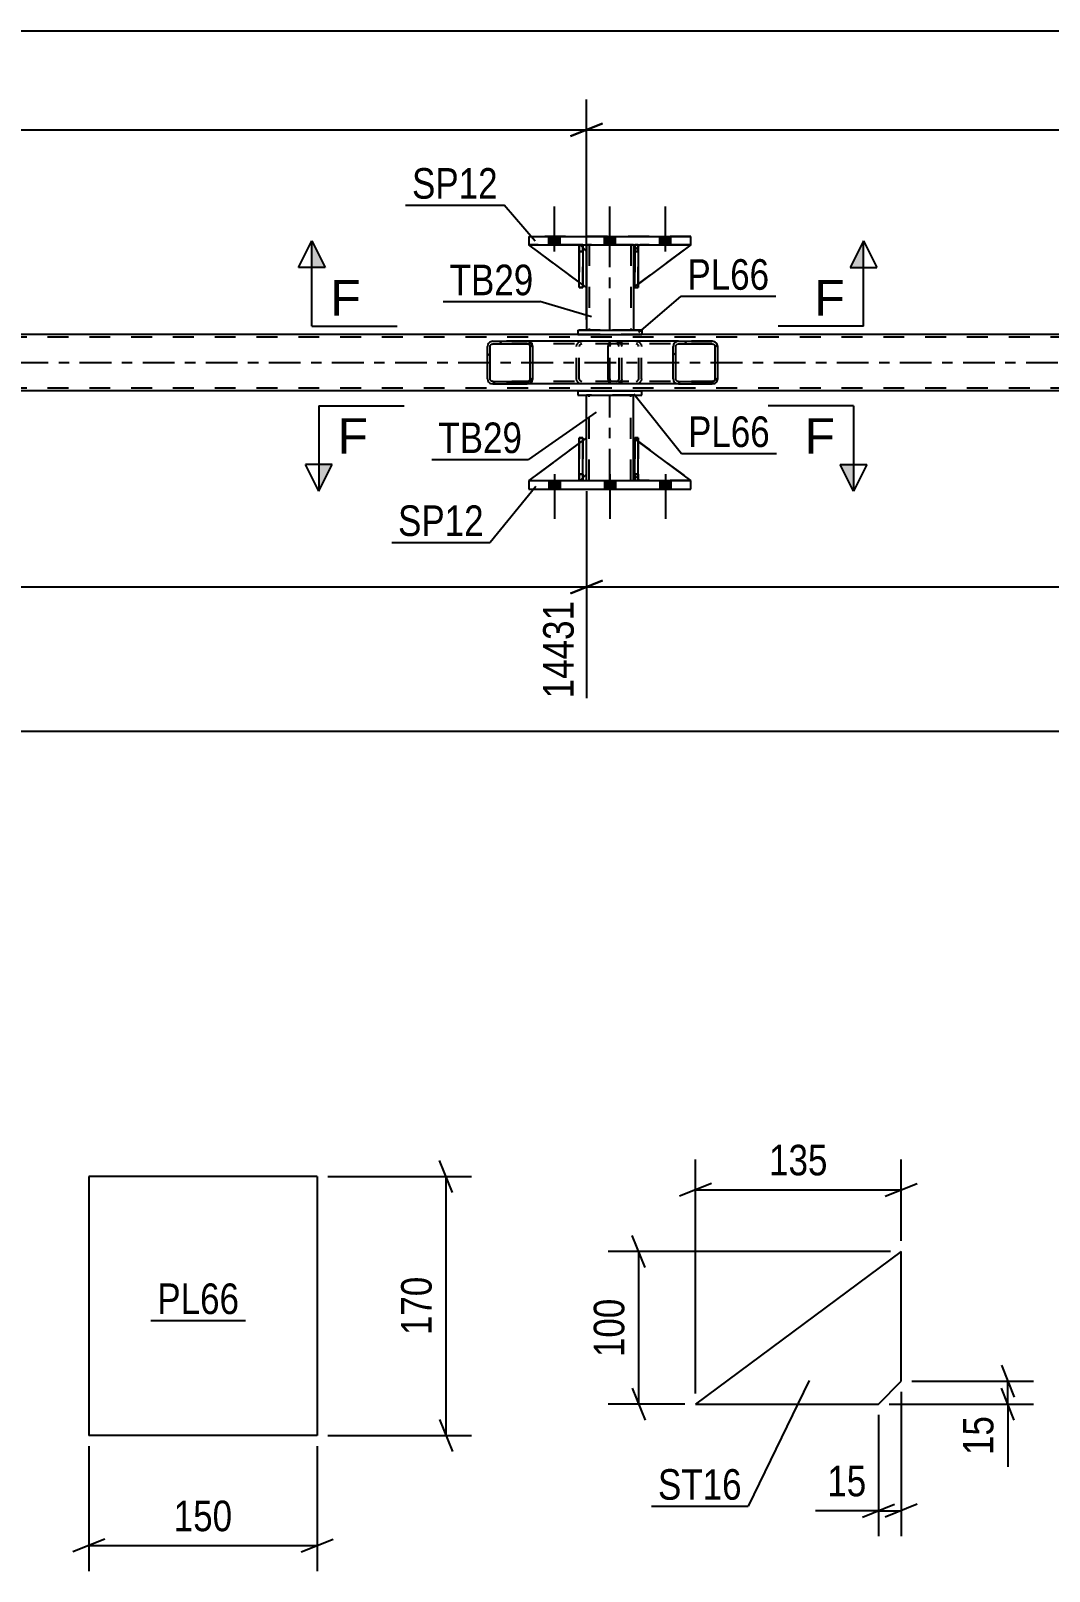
# Model space of a CAD drawing. Header units: millimetres. Extents: x 0 to 841, y 0 to 594.
# Drawn here: x 609.4 to 705, y 127.2 to 271.7 of the extents above; entities that cross this region are included whole.
import ezdxf

# ---------------------------------------------------------------- set-up
doc = ezdxf.new("R2010")
doc.units = ezdxf.units.MM
doc.linetypes.add('DXK_LINE_DOT2', pattern=[3.9198, 1.9599, -1.9599])
doc.linetypes.add('DXK_LINE_DOT3', pattern=[5.9187, 2.979, -0.9799, 0.9799, -0.9799])
doc.styles.add('Arial', font='ARIAL.TTF', dxfattribs={"height": 0.2})
doc.styles.add('Arial Narrow', font='ARIALN.TTF', dxfattribs={"height": 0.2})

# ---------------------------------------------------------------- blocks, each defined once
blk = doc.blocks.new('Bolt-272366259-3304 - 3237')
at = {"linetype": 'Continuous'}
for points in [[(658.03, 251.58), (659.07, 251.58), (659.07, 252.38), (658.03, 252.38)], [(658.03, 251.58), (659.07, 251.58), (659.07, 252.38), (658.03, 252.38)], [(658.03, 251.58), (659.07, 251.58), (659.07, 252.38), (658.03, 252.38)], [(663.23, 251.58), (664.27, 251.58), (664.27, 252.38), (663.23, 252.38)], [(663.23, 251.58), (664.27, 251.58), (664.27, 252.38), (663.23, 252.38)], [(668.43, 251.58), (669.47, 251.58), (669.47, 252.38), (668.43, 252.38)], [(668.43, 251.58), (669.47, 251.58), (669.47, 252.38), (668.43, 252.38)], [(668.43, 251.58), (669.47, 251.58), (669.47, 252.38), (668.43, 252.38)]]:
    blk.add_hatch(color=1, dxfattribs=at).paths.add_polyline_path(points)
at = {"color": 1, "linetype": 'Continuous'}
for p, q in [((658.55, 250.98), (658.55, 255.18)), ((658.55, 250.98), (658.55, 255.18)), ((658.55, 250.98), (658.55, 255.18)), ((663.75, 250.98), (663.75, 255.18)), ((663.75, 250.98), (663.75, 255.18)), ((668.95, 250.98), (668.95, 255.18)), ((668.95, 250.98), (668.95, 255.18)), ((668.95, 250.98), (668.95, 255.18)), ((658.03, 251.58), (658.03, 252.38)), ((658.03, 251.58), (658.03, 252.38)), ((658.03, 251.58), (658.03, 252.38)), ((659.07, 251.58), (659.07, 252.38)), ((659.07, 251.58), (659.07, 252.38)), ((659.07, 251.58), (659.07, 252.38)), ((663.23, 251.58), (663.23, 252.38)), ((663.23, 251.58), (663.23, 252.38)), ((664.27, 251.58), (664.27, 252.38)), ((664.27, 251.58), (664.27, 252.38)), ((668.43, 251.58), (668.43, 252.38)), ((668.43, 251.58), (668.43, 252.38)), ((668.43, 251.58), (668.43, 252.38)), ((669.47, 251.58), (669.47, 252.38)), ((669.47, 251.58), (669.47, 252.38)), ((669.47, 251.58), (669.47, 252.38))]:
    blk.add_line(p, q, dxfattribs=at)
blk = doc.blocks.new('Bolt-272366259-3303 - 3237')
at = {"linetype": 'Continuous'}
for points in [[(659.07, 229.5), (658.03, 229.5), (658.03, 228.7), (659.07, 228.7)], [(659.07, 229.5), (658.03, 229.5), (658.03, 228.7), (659.07, 228.7)], [(659.07, 229.5), (658.03, 229.5), (658.03, 228.7), (659.07, 228.7)], [(664.27, 229.5), (663.23, 229.5), (663.23, 228.7), (664.27, 228.7)], [(664.27, 229.5), (663.23, 229.5), (663.23, 228.7), (664.27, 228.7)], [(669.47, 229.5), (668.43, 229.5), (668.43, 228.7), (669.47, 228.7)], [(669.47, 229.5), (668.43, 229.5), (668.43, 228.7), (669.47, 228.7)], [(669.47, 229.5), (668.43, 229.5), (668.43, 228.7), (669.47, 228.7)]]:
    blk.add_hatch(color=1, dxfattribs=at).paths.add_polyline_path(points)
at = {"color": 1, "linetype": 'Continuous'}
for p, q in [((658.55, 230.1), (658.55, 225.9)), ((658.55, 230.1), (658.55, 225.9)), ((658.55, 230.1), (658.55, 225.9)), ((663.75, 230.1), (663.75, 225.9)), ((663.75, 230.1), (663.75, 225.9)), ((668.95, 230.1), (668.95, 225.9)), ((668.95, 230.1), (668.95, 225.9)), ((668.95, 230.1), (668.95, 225.9)), ((658.03, 229.5), (658.03, 228.7)), ((658.03, 229.5), (658.03, 228.7)), ((658.03, 229.5), (658.03, 228.7)), ((659.07, 229.5), (659.07, 228.7)), ((659.07, 229.5), (659.07, 228.7)), ((659.07, 229.5), (659.07, 228.7)), ((663.23, 229.5), (663.23, 228.7)), ((663.23, 229.5), (663.23, 228.7)), ((664.27, 229.5), (664.27, 228.7)), ((664.27, 229.5), (664.27, 228.7)), ((668.43, 229.5), (668.43, 228.7)), ((668.43, 229.5), (668.43, 228.7)), ((668.43, 229.5), (668.43, 228.7)), ((669.47, 229.5), (669.47, 228.7)), ((669.47, 229.5), (669.47, 228.7)), ((669.47, 229.5), (669.47, 228.7))]:
    blk.add_line(p, q, dxfattribs=at)
blk = doc.blocks.new('Part-272366259-3385 - 3237')
at = {"linetype": 'Continuous'}
h = blk.add_hatch(dxfattribs=at)
h.set_pattern_fill('', scale=0.7, style=0, pattern_type=0)
h.set_pattern_definition([(45, (656.4739, 242.2488), (-1.57154, 1.57154), [])])
h.paths.add_polyline_path([(656.51, 242.07), (656.47, 242.25), (656.36, 242.4), (656.2, 242.51), (656, 242.55), (652.77, 242.55), (652.57, 242.51), (652.41, 242.4), (652.29, 242.25), (652.26, 242.07), (652.26, 239.03), (652.29, 238.84), (652.41, 238.69), (652.57, 238.58), (652.77, 238.55), (656, 238.55), (656.2, 238.58), (656.36, 238.69), (656.47, 238.84), (656.51, 239.03)])
h.paths.add_polyline_path([(656.24, 238.93), (656.18, 238.86), (656.1, 238.8), (656, 238.79), (652.77, 238.79), (652.67, 238.8), (652.59, 238.86), (652.53, 238.93), (652.51, 239.03), (652.51, 242.07), (652.53, 242.16), (652.59, 242.23), (652.67, 242.29), (652.77, 242.31), (656, 242.31), (656.1, 242.29), (656.18, 242.23), (656.24, 242.16), (656.26, 242.07), (656.26, 239.03)])
at = {"color": 2, "linetype": 'Continuous'}
for p, q in [((652.29, 242.25), (652.26, 242.07)), ((652.26, 239.03), (652.26, 242.07)), ((652.51, 242.07), (652.53, 242.16)), ((652.51, 239.03), (652.51, 242.07)), ((652.53, 242.16), (652.59, 242.23)), ((652.77, 242.55), (652.57, 242.51)), ((652.59, 242.23), (652.67, 242.29)), ((652.67, 242.29), (652.77, 242.31)), ((652.77, 242.55), (656, 242.55)), ((652.77, 242.31), (656, 242.31)), ((663.87, 242.55), (656, 242.55)), ((656.2, 242.51), (656, 242.55)), ((656, 242.31), (656.1, 242.29)), ((656.1, 242.29), (656.18, 242.23)), ((656.18, 242.23), (656.24, 242.16)), ((656.24, 242.16), (656.26, 242.07)), ((656.26, 239.03), (656.26, 242.07)), ((656.51, 242.07), (656.47, 242.25)), ((656.51, 239.03), (656.51, 242.07)), ((652.26, 239.03), (652.29, 238.84)), ((652.53, 238.93), (652.51, 239.03)), ((652.59, 238.86), (652.53, 238.93)), ((652.57, 238.58), (652.77, 238.55)), ((652.67, 238.8), (652.59, 238.86)), ((652.77, 238.79), (652.67, 238.8)), ((652.77, 238.79), (656, 238.79)), ((652.77, 238.55), (656, 238.55)), ((656.1, 238.8), (656, 238.79)), ((656, 238.55), (656.2, 238.58)), ((663.87, 238.55), (656, 238.55)), ((656.18, 238.86), (656.1, 238.8)), ((656.24, 238.93), (656.18, 238.86)), ((656.26, 239.03), (656.24, 238.93)), ((656.47, 238.84), (656.51, 239.03))]:
    blk.add_line(p, q, dxfattribs=at)
at = {"color": 7, "linetype": 'DXK_LINE_DOT2'}
for p, q in [((656, 242.55), (652.77, 242.55)), ((664.35, 242.31), (652.77, 242.31)), ((660.61, 242.07), (660.64, 242.25)), ((660.61, 239.03), (660.61, 242.07)), ((660.88, 242.16), (660.86, 242.07)), ((660.86, 239.03), (660.86, 242.07)), ((660.94, 242.23), (660.88, 242.16)), ((660.92, 242.51), (661.12, 242.55)), ((661.02, 242.29), (660.94, 242.23)), ((661.12, 242.31), (661.02, 242.29)), ((664.35, 242.55), (663.87, 242.55)), ((664.35, 242.55), (664.55, 242.51)), ((664.45, 242.29), (664.35, 242.31)), ((664.53, 242.23), (664.45, 242.29)), ((664.59, 242.16), (664.53, 242.23)), ((664.61, 242.07), (664.59, 242.16)), ((664.61, 239.03), (664.61, 242.07)), ((664.82, 242.25), (664.86, 242.07)), ((664.86, 239.03), (664.86, 242.07)), ((664.35, 238.79), (652.77, 238.79)), ((656, 238.55), (652.77, 238.55)), ((660.64, 238.84), (660.61, 239.03)), ((660.86, 239.03), (660.88, 238.93)), ((660.88, 238.93), (660.94, 238.86)), ((661.12, 238.55), (660.92, 238.58)), ((660.94, 238.86), (661.02, 238.8)), ((661.02, 238.8), (661.12, 238.79)), ((664.35, 238.55), (663.87, 238.55)), ((664.35, 238.79), (664.45, 238.8)), ((664.55, 238.58), (664.35, 238.55)), ((664.45, 238.8), (664.53, 238.86)), ((664.53, 238.86), (664.59, 238.93)), ((664.59, 238.93), (664.61, 239.03)), ((664.86, 239.03), (664.82, 238.84))]:
    blk.add_line(p, q, dxfattribs=at)
at = {"color": 2, "linetype": 'Continuous'}
for centre, start, end in [((652.75, 242.04), 110.7583, 155.68), ((656.02, 242.04), 24.32, 69.2417), ((652.75, 239.05), 204.32, 249.2417), ((656.02, 239.05), 290.7583, 335.68)]:
    blk.add_arc(centre, 0.496, start, end, dxfattribs=at)
at = {"color": 7, "linetype": 'DXK_LINE_DOT2'}
for centre, start, end in [((661.1, 242.04), 110.7583, 155.68), ((664.37, 242.04), 24.32, 69.2417), ((661.1, 239.05), 204.32, 249.2417), ((664.37, 239.05), 290.7583, 335.68)]:
    blk.add_arc(centre, 0.496, start, end, dxfattribs=at)
blk = doc.blocks.new('Part-272366259-3316 - 3237')
at = {"color": 2, "linetype": 'Continuous'}
for p, q in [((656.15, 252.38), (671.35, 252.38)), ((656.15, 252.38), (656.15, 251.58)), ((656.15, 251.58), (671.35, 251.58)), ((671.35, 251.58), (671.35, 252.38))]:
    blk.add_line(p, q, dxfattribs=at)
at = {"color": 7, "linetype": 'DXK_LINE_DOT2'}
for p, q in [((671.35, 252.38), (656.15, 252.38)), ((656.15, 251.58), (671.35, 251.58))]:
    blk.add_line(p, q, dxfattribs=at)
blk = doc.blocks.new('Part-272366259-3329 - 3237')
at = {"color": 7, "linetype": 'DXK_LINE_DOT2'}
for p, q in [((661.55, 247.58), (656.15, 251.58)), ((656.15, 251.58), (660.95, 251.58)), ((660.95, 251.58), (661.55, 250.98)), ((661.55, 250.98), (661.55, 247.58))]:
    blk.add_line(p, q, dxfattribs=at)
blk = doc.blocks.new('Part-272366259-3273 - 3237')
at = {"color": 7, "linetype": 'DXK_LINE_DOT2'}
for p, q in [((665.95, 230.1), (665.95, 233.5)), ((665.95, 233.5), (671.35, 229.5)), ((665.95, 233.5), (665.95, 230.1)), ((666.55, 229.5), (665.95, 230.1)), ((665.95, 230.1), (665.95, 230.1)), ((665.95, 230.1), (666.55, 229.5)), ((671.35, 229.5), (666.55, 229.5))]:
    blk.add_line(p, q, dxfattribs=at)
blk = doc.blocks.new('Part-272366259-3276 - 3237')
at = {"color": 7, "linetype": 'DXK_LINE_DOT2'}
for p, q in [((666.55, 251.58), (665.95, 250.98)), ((665.95, 247.58), (671.35, 251.58)), ((665.95, 250.98), (666.55, 251.58)), ((671.35, 251.58), (666.55, 251.58)), ((665.95, 250.98), (665.95, 247.58)), ((665.95, 250.98), (665.95, 250.98)), ((665.95, 250.98), (665.95, 247.58))]:
    blk.add_line(p, q, dxfattribs=at)
blk = doc.blocks.new('Part-272366259-3279 - 3237')
at = {"color": 2, "linetype": 'Continuous'}
for p, q in [((666.08, 229.5), (666.08, 233.5)), ((666.08, 233.5), (666.4, 233.5)), ((666.4, 229.5), (666.4, 233.5)), ((666.08, 229.5), (666.08, 229.5)), ((666.4, 229.5), (666.08, 229.5))]:
    blk.add_line(p, q, dxfattribs=at)
at = {"color": 7, "linetype": 'DXK_LINE_DOT2'}
for p, q in [((666.08, 233.5), (666.08, 230.1)), ((666.4, 230.1), (666.4, 233.5)), ((666.08, 230.1), (666.08, 229.5)), ((666.08, 230.1), (666.4, 230.1)), ((666.4, 229.5), (666.4, 230.1)), ((666.08, 229.5), (666.08, 229.5))]:
    blk.add_line(p, q, dxfattribs=at)
blk = doc.blocks.new('Part-272366259-3282 - 3237')
at = {"color": 2, "linetype": 'Continuous'}
for p, q in [((666.4, 251.58), (666.08, 251.58)), ((666.08, 247.58), (666.08, 251.58)), ((666.4, 251.58), (666.4, 251.58)), ((666.4, 251.58), (666.4, 247.58)), ((666.4, 247.58), (666.08, 247.58))]:
    blk.add_line(p, q, dxfattribs=at)
at = {"color": 7, "linetype": 'DXK_LINE_DOT2'}
for p, q in [((666.08, 251.58), (666.08, 250.98)), ((666.4, 250.98), (666.4, 251.58)), ((666.4, 250.98), (666.08, 250.98)), ((666.08, 250.98), (666.08, 247.58)), ((666.4, 247.58), (666.4, 250.98))]:
    blk.add_line(p, q, dxfattribs=at)
blk = doc.blocks.new('Part-272366259-3400 - 3237')
at = {"color": 2, "linetype": 'Continuous'}
for p, q in [((656.15, 229.5), (656.15, 228.7)), ((656.15, 229.5), (671.35, 229.5)), ((656.15, 228.7), (671.35, 228.7)), ((671.35, 228.7), (671.35, 229.5))]:
    blk.add_line(p, q, dxfattribs=at)
at = {"color": 7, "linetype": 'DXK_LINE_DOT2'}
for p, q in [((656.15, 229.5), (671.35, 229.5)), ((656.15, 228.7), (671.35, 228.7))]:
    blk.add_line(p, q, dxfattribs=at)
blk = doc.blocks.new('Part-272366259-3365 - 3237')
at = {"color": 2, "linetype": 'Continuous'}
for p, q in [((665.95, 233.5), (665.95, 233.5)), ((665.95, 230.1), (665.95, 233.5)), ((666.08, 233.41), (665.95, 233.5)), ((671.35, 229.5), (666.4, 233.17)), ((665.95, 230.1), (665.95, 230.1)), ((666.08, 229.98), (665.95, 230.1)), ((666.55, 229.5), (666.4, 229.66))]:
    blk.add_line(p, q, dxfattribs=at)
at = {"color": 7, "linetype": 'DXK_LINE_DOT2'}
for p, q in [((665.95, 230.1), (665.95, 233.5)), ((666.4, 233.17), (666.08, 233.41)), ((666.55, 229.5), (665.95, 230.1)), ((666.4, 229.66), (666.08, 229.98)), ((671.35, 229.5), (666.55, 229.5))]:
    blk.add_line(p, q, dxfattribs=at)
blk = doc.blocks.new('Part-272366259-3298 - 3237')
at = {"color": 7, "linetype": 'DXK_LINE_DOT2'}
for p, q in [((758, 242.95), (99.08, 242.95)), ((666.75, 243.19), (660.75, 243.19)), ((758, 238.15), (99.08, 238.15))]:
    blk.add_line(p, q, dxfattribs=at)
at = {"color": 2, "linetype": 'Continuous'}
for p, q in [((660.75, 243.19), (496.48, 243.19)), ((758, 243.19), (666.75, 243.19)), ((758, 237.91), (241.07, 237.91))]:
    blk.add_line(p, q, dxfattribs=at)
at = {"color": 7, "linetype": 'DXK_LINE_DOT3'}
blk.add_line((99.08, 240.55), (758, 240.55), dxfattribs=at)
blk = doc.blocks.new('Part-272366259-3362 - 3237')
at = {"color": 7, "linetype": 'DXK_LINE_DOT2'}
for p, q in [((665.95, 250.98), (666.55, 251.58)), ((666.4, 251.43), (666.08, 251.11)), ((671.35, 251.58), (666.55, 251.58)), ((665.95, 250.98), (665.95, 247.58)), ((665.95, 247.58), (666.4, 247.91))]:
    blk.add_line(p, q, dxfattribs=at)
at = {"color": 2, "linetype": 'Continuous'}
for p, q in [((666.55, 251.58), (666.4, 251.43)), ((671.35, 251.58), (666.4, 247.91)), ((666.08, 251.11), (665.95, 250.98)), ((665.95, 250.98), (665.95, 247.58)), ((665.95, 250.98), (665.95, 250.98)), ((666.08, 247.68), (665.95, 247.58))]:
    blk.add_line(p, q, dxfattribs=at)
blk = doc.blocks.new('Part-272366259-3305 - 3237')
at = {"color": 2, "linetype": 'Continuous'}
for p, q in [((660.88, 248.08), (656.15, 251.58)), ((661.2, 251.34), (661.55, 250.98)), ((661.55, 250.98), (661.55, 247.58)), ((661.55, 247.58), (661.2, 247.85))]:
    blk.add_line(p, q, dxfattribs=at)
at = {"color": 7, "linetype": 'DXK_LINE_DOT2'}
for p, q in [((660.95, 251.58), (656.15, 251.58)), ((661.2, 251.34), (660.95, 251.58)), ((661.2, 247.85), (660.88, 248.08))]:
    blk.add_line(p, q, dxfattribs=at)
blk = doc.blocks.new('Part-272366259-3368 - 3237')
at = {"color": 7, "linetype": 'DXK_LINE_DOT2'}
for p, q in [((661.55, 233.5), (656.15, 229.5)), ((661.55, 230.1), (661.55, 233.5)), ((660.95, 229.5), (661.55, 230.1)), ((656.15, 229.5), (660.95, 229.5))]:
    blk.add_line(p, q, dxfattribs=at)
blk = doc.blocks.new('Part-272366259-3395 - 3237')
at = {"color": 2, "linetype": 'Continuous'}
for p, q in [((660.88, 233.01), (656.15, 229.5)), ((661.55, 233.5), (661.2, 233.24)), ((661.55, 230.1), (661.55, 233.5)), ((661.55, 230.1), (661.2, 229.75))]:
    blk.add_line(p, q, dxfattribs=at)
at = {"color": 7, "linetype": 'DXK_LINE_DOT2'}
for p, q in [((661.2, 233.24), (660.88, 233.01)), ((660.95, 229.5), (661.2, 229.75)), ((656.15, 229.5), (656.15, 229.5)), ((656.15, 229.5), (656.15, 229.5)), ((656.15, 229.5), (660.95, 229.5))]:
    blk.add_line(p, q, dxfattribs=at)
blk = doc.blocks.new('Part-272366259-3427 - 3237')
at = {"linetype": 'Continuous'}
h = blk.add_hatch(dxfattribs=at)
h.set_pattern_fill('', scale=0.7, style=0, pattern_type=0)
h.set_pattern_definition([(45, (673.819, 242.2488), (-1.57154, 1.57154), [])])
h.paths.add_polyline_path([(673.86, 242.07), (673.82, 242.25), (673.71, 242.4), (673.55, 242.51), (673.35, 242.55), (670.17, 242.55), (669.98, 242.51), (669.81, 242.4), (669.71, 242.25), (669.67, 242.07), (669.67, 239.03), (669.71, 238.84), (669.81, 238.69), (669.98, 238.58), (670.17, 238.55), (673.35, 238.55), (673.55, 238.58), (673.71, 238.69), (673.82, 238.84), (673.86, 239.03)])
h.paths.add_polyline_path([(673.59, 238.93), (673.53, 238.86), (673.45, 238.8), (673.35, 238.79), (670.17, 238.79), (670.07, 238.8), (669.99, 238.86), (669.94, 238.93), (669.92, 239.03), (669.92, 242.07), (669.94, 242.16), (669.99, 242.23), (670.07, 242.29), (670.17, 242.31), (673.35, 242.31), (673.45, 242.29), (673.53, 242.23), (673.59, 242.16), (673.61, 242.07), (673.61, 239.03)])
at = {"color": 2, "linetype": 'Continuous'}
for p, q in [((663.6, 242.07), (663.62, 242.25)), ((663.6, 239.03), (663.6, 242.07)), ((663.62, 242.25), (663.68, 242.4)), ((663.68, 242.4), (663.77, 242.51)), ((663.77, 242.51), (663.87, 242.55)), ((670.17, 242.55), (663.87, 242.55)), ((669.71, 242.25), (669.67, 242.07)), ((669.67, 239.03), (669.67, 242.07)), ((669.92, 242.07), (669.94, 242.16)), ((669.92, 239.03), (669.92, 242.07)), ((669.94, 242.16), (669.99, 242.23)), ((670.17, 242.55), (669.98, 242.51)), ((669.99, 242.23), (670.07, 242.29)), ((670.07, 242.29), (670.17, 242.31)), ((670.17, 242.55), (673.35, 242.55)), ((670.17, 242.31), (673.35, 242.31)), ((673.55, 242.51), (673.35, 242.55)), ((673.35, 242.31), (673.45, 242.29)), ((673.45, 242.29), (673.53, 242.23)), ((673.53, 242.23), (673.59, 242.16)), ((673.59, 242.16), (673.61, 242.07)), ((673.61, 239.03), (673.61, 242.07)), ((673.86, 242.07), (673.82, 242.25)), ((673.86, 239.03), (673.86, 242.07)), ((663.62, 238.84), (663.6, 239.03)), ((663.68, 238.69), (663.62, 238.84)), ((663.77, 238.58), (663.68, 238.69)), ((663.87, 238.55), (663.77, 238.58)), ((670.17, 238.55), (663.87, 238.55)), ((669.67, 239.03), (669.71, 238.84)), ((669.94, 238.93), (669.92, 239.03)), ((669.99, 238.86), (669.94, 238.93)), ((669.98, 238.58), (670.17, 238.55)), ((670.07, 238.8), (669.99, 238.86)), ((670.17, 238.79), (670.07, 238.8)), ((670.17, 238.79), (673.35, 238.79)), ((670.17, 238.55), (673.35, 238.55)), ((673.45, 238.8), (673.35, 238.79)), ((673.35, 238.55), (673.55, 238.58)), ((673.53, 238.86), (673.45, 238.8)), ((673.59, 238.93), (673.53, 238.86)), ((673.61, 239.03), (673.59, 238.93)), ((673.82, 238.84), (673.86, 239.03))]:
    blk.add_line(p, q, dxfattribs=at)
at = {"color": 7, "linetype": 'DXK_LINE_DOT2'}
for p, q in [((663.74, 242.16), (663.73, 242.07)), ((663.73, 239.03), (663.73, 242.07)), ((663.77, 242.23), (663.74, 242.16)), ((663.82, 242.29), (663.77, 242.23)), ((663.87, 242.31), (663.82, 242.29)), ((673.35, 242.31), (663.87, 242.31)), ((664.86, 242.31), (664.86, 242.55)), ((666.2, 242.55), (666.4, 242.51)), ((666.3, 242.29), (666.2, 242.31)), ((666.38, 242.23), (666.3, 242.29)), ((666.44, 242.16), (666.38, 242.23)), ((666.46, 242.07), (666.44, 242.16)), ((666.46, 239.03), (666.46, 242.07)), ((666.67, 242.25), (666.71, 242.07)), ((666.71, 239.03), (666.71, 242.07)), ((673.35, 242.55), (670.17, 242.55)), ((663.73, 239.03), (663.74, 238.93)), ((663.74, 238.93), (663.77, 238.86)), ((663.77, 238.86), (663.82, 238.8)), ((663.82, 238.8), (663.87, 238.79)), ((673.35, 238.79), (663.87, 238.79)), ((664.86, 238.55), (664.86, 238.79)), ((666.2, 238.79), (666.3, 238.8)), ((666.4, 238.58), (666.2, 238.55)), ((666.3, 238.8), (666.38, 238.86)), ((666.38, 238.86), (666.44, 238.93)), ((666.44, 238.93), (666.46, 239.03)), ((666.71, 239.03), (666.67, 238.84)), ((673.35, 238.55), (670.17, 238.55))]:
    blk.add_line(p, q, dxfattribs=at)
for centre, start, end in [((666.22, 242.05), 23.8494, 68.8059), ((666.22, 239.04), 291.1941, 336.1506)]:
    blk.add_arc(centre, 0.492, start, end, dxfattribs=at)
at = {"color": 2, "linetype": 'Continuous'}
for centre, start, end in [((670.16, 242.05), 111.1941, 156.1506), ((673.37, 242.05), 23.8494, 68.8059), ((670.16, 239.04), 203.8494, 248.8059), ((673.37, 239.04), 291.1941, 336.1506)]:
    blk.add_arc(centre, 0.492, start, end, dxfattribs=at)
blk = doc.blocks.new('Part-272366259-3428 - 3237')
at = {"color": 7, "linetype": 'DXK_LINE_DOT2'}
for p, q in [((666.4, 233.5), (666.08, 233.5)), ((666.08, 230.1), (666.08, 233.5)), ((666.08, 229.5), (666.08, 233.5)), ((666.4, 233.5), (666.4, 230.1)), ((666.4, 229.5), (666.4, 233.5)), ((666.4, 230.1), (666.08, 230.1)), ((666.08, 229.5), (666.08, 230.1)), ((666.4, 230.1), (666.4, 229.5)), ((666.4, 229.5), (666.08, 229.5)), ((666.4, 229.5), (666.4, 229.5))]:
    blk.add_line(p, q, dxfattribs=at)
blk = doc.blocks.new('Part-272366259-3432 - 3237')
at = {"color": 7, "linetype": 'DXK_LINE_DOT2'}
for p, q in [((661.2, 233.5), (660.88, 233.5)), ((660.88, 230.1), (660.88, 233.5)), ((660.88, 229.5), (660.88, 233.5)), ((661.2, 233.5), (661.2, 230.1)), ((661.2, 229.5), (661.2, 233.5)), ((661.2, 230.1), (660.88, 230.1)), ((660.88, 229.5), (660.88, 230.1)), ((661.2, 230.1), (661.2, 229.5)), ((661.2, 229.5), (660.88, 229.5)), ((661.2, 229.5), (661.2, 229.5))]:
    blk.add_line(p, q, dxfattribs=at)
blk = doc.blocks.new('Part-272366259-3457 - 3237')
at = {"color": 2, "linetype": 'Continuous'}
for p, q in [((661.2, 251.58), (660.88, 251.58)), ((660.88, 247.58), (660.88, 251.58)), ((661.2, 251.58), (661.2, 251.58)), ((661.2, 251.58), (661.2, 247.58)), ((661.2, 247.58), (660.88, 247.58))]:
    blk.add_line(p, q, dxfattribs=at)
at = {"color": 7, "linetype": 'DXK_LINE_DOT2'}
for p, q in [((660.88, 251.58), (660.88, 250.98)), ((661.2, 250.98), (661.2, 251.58)), ((661.2, 250.98), (660.88, 250.98)), ((660.88, 250.98), (660.88, 247.58)), ((661.2, 247.58), (661.2, 250.98))]:
    blk.add_line(p, q, dxfattribs=at)
blk = doc.blocks.new('Part-272366259-3468 - 3237')
at = {"color": 2, "linetype": 'Continuous'}
for p, q in [((661.55, 251.58), (661.55, 250.98)), ((665.95, 251.58), (665.95, 250.98)), ((661.55, 247.58), (661.55, 243.58)), ((665.95, 247.58), (665.95, 243.58))]:
    blk.add_line(p, q, dxfattribs=at)
at = {"color": 7, "linetype": 'DXK_LINE_DOT2'}
for p, q in [((665.95, 251.58), (661.55, 251.58)), ((661.79, 251.58), (661.79, 243.58)), ((665.71, 251.58), (665.71, 243.58)), ((661.55, 250.98), (661.55, 247.58)), ((665.95, 250.98), (665.95, 247.58)), ((665.95, 243.58), (661.55, 243.58))]:
    blk.add_line(p, q, dxfattribs=at)
at = {"color": 7, "linetype": 'DXK_LINE_DOT3'}
blk.add_line((663.75, 243.58), (663.75, 251.58), dxfattribs=at)
blk = doc.blocks.new('Part-272366259-3469 - 3237')
at = {"color": 7, "linetype": 'DXK_LINE_DOT2'}
for p, q in [((660.88, 250.98), (660.88, 251.58)), ((660.88, 251.58), (660.88, 251.58)), ((660.88, 251.58), (660.88, 247.58)), ((660.88, 251.58), (661.2, 251.58)), ((661.2, 251.58), (661.2, 250.98)), ((661.2, 247.58), (661.2, 251.58)), ((660.88, 247.58), (660.88, 250.98)), ((660.88, 250.98), (661.2, 250.98)), ((661.2, 250.98), (661.2, 247.58)), ((660.88, 247.58), (661.2, 247.58))]:
    blk.add_line(p, q, dxfattribs=at)
blk = doc.blocks.new('Part-272366259-3475 - 3237')
at = {"color": 7, "linetype": 'DXK_LINE_DOT2'}
for p, q in [((666.08, 250.98), (666.08, 251.58)), ((666.08, 251.58), (666.08, 251.58)), ((666.08, 251.58), (666.08, 247.58)), ((666.08, 251.58), (666.4, 251.58)), ((666.4, 251.58), (666.4, 250.98)), ((666.4, 247.58), (666.4, 251.58)), ((666.08, 247.58), (666.08, 250.98)), ((666.08, 250.98), (666.4, 250.98)), ((666.4, 250.98), (666.4, 247.58)), ((666.08, 247.58), (666.4, 247.58))]:
    blk.add_line(p, q, dxfattribs=at)
blk = doc.blocks.new('Part-272366259-3480 - 3237')
at = {"color": 2, "linetype": 'Continuous'}
for p, q in [((661.55, 233.5), (661.55, 237.5)), ((665.95, 233.5), (665.95, 237.5)), ((661.55, 229.5), (661.55, 230.1)), ((665.95, 229.5), (665.95, 230.1))]:
    blk.add_line(p, q, dxfattribs=at)
at = {"color": 7, "linetype": 'DXK_LINE_DOT2'}
for p, q in [((665.95, 237.5), (661.55, 237.5)), ((661.79, 229.5), (661.79, 237.5)), ((665.71, 229.5), (665.71, 237.5)), ((661.55, 230.1), (661.55, 233.5)), ((665.95, 230.1), (665.95, 233.5)), ((661.55, 229.5), (665.95, 229.5))]:
    blk.add_line(p, q, dxfattribs=at)
at = {"color": 7, "linetype": 'DXK_LINE_DOT3'}
blk.add_line((663.75, 229.5), (663.75, 237.5), dxfattribs=at)
blk = doc.blocks.new('Part-272366259-3485 - 3237')
at = {"color": 2, "linetype": 'Continuous'}
for p, q in [((660.75, 243.58), (660.75, 243.18)), ((660.75, 243.58), (666.75, 243.58)), ((660.75, 243.18), (666.75, 243.18)), ((666.75, 243.58), (666.75, 243.18))]:
    blk.add_line(p, q, dxfattribs=at)
at = {"color": 7, "linetype": 'DXK_LINE_DOT2'}
for p, q in [((666.75, 243.58), (660.75, 243.58)), ((666.75, 243.18), (660.75, 243.18))]:
    blk.add_line(p, q, dxfattribs=at)
blk = doc.blocks.new('Part-272366259-3486 - 3237')
at = {"color": 2, "linetype": 'Continuous'}
for p, q in [((660.88, 229.5), (660.88, 233.5)), ((660.88, 233.5), (661.2, 233.5)), ((661.2, 229.5), (661.2, 233.5)), ((660.88, 229.5), (660.88, 229.5)), ((661.2, 229.5), (660.88, 229.5))]:
    blk.add_line(p, q, dxfattribs=at)
at = {"color": 7, "linetype": 'DXK_LINE_DOT2'}
for p, q in [((660.88, 233.5), (660.88, 230.1)), ((661.2, 230.1), (661.2, 233.5)), ((660.88, 230.1), (660.88, 229.5)), ((660.88, 230.1), (661.2, 230.1)), ((661.2, 229.5), (661.2, 230.1)), ((660.88, 229.5), (660.88, 229.5))]:
    blk.add_line(p, q, dxfattribs=at)
blk = doc.blocks.new('Part-272366259-3491 - 3237')
at = {"color": 2, "linetype": 'Continuous'}
for p, q in [((660.75, 237.9), (660.75, 237.5)), ((660.75, 237.9), (666.75, 237.9)), ((660.75, 237.5), (666.75, 237.5)), ((666.75, 237.5), (666.75, 237.9))]:
    blk.add_line(p, q, dxfattribs=at)
at = {"color": 7, "linetype": 'DXK_LINE_DOT2'}
for p, q in [((666.75, 237.9), (660.75, 237.9)), ((660.75, 237.5), (666.75, 237.5))]:
    blk.add_line(p, q, dxfattribs=at)
blk = doc.blocks.new('Part-272366259-2529 - 2525')
at = {"color": 2, "linetype": 'Continuous'}
for p, q in [((636.29, 164.26), (614.87, 164.26)), ((614.87, 164.26), (614.87, 139.98)), ((636.29, 164.26), (636.29, 139.98)), ((636.29, 139.98), (614.87, 139.98))]:
    blk.add_line(p, q, dxfattribs=at)
blk = doc.blocks.new('Part-272366259-2189 - 2173')
at = {"color": 2, "linetype": 'Continuous'}
for p, q in [((691.07, 157.21), (671.78, 142.92)), ((691.07, 145.06), (691.07, 157.21)), ((688.93, 142.92), (691.07, 145.06)), ((671.78, 142.92), (688.93, 142.92))]:
    blk.add_line(p, q, dxfattribs=at)
at = {"color": 7, "linetype": 'DXK_LINE_DOT2'}
for p, q in [((691.07, 145.06), (691.07, 157.21)), ((688.93, 142.92), (688.93, 142.92))]:
    blk.add_line(p, q, dxfattribs=at)
blk = doc.blocks.new('StraightDimension-272366259-3495 - 3237')
at = {"color": 7, "linetype": 'Continuous'}
blk.add_line((89.82, 206), (767.26, 206), dxfattribs=at)
blk = doc.blocks.new('StraightDimension-272366259-3506 - 3237')
at = {"color": 7, "linetype": 'Continuous'}
for p, q in [((661.55, 244.58), (661.55, 265.23)), ((660.05, 261.78), (663.05, 262.98)), ((491.28, 262.38), (661.55, 262.38))]:
    blk.add_line(p, q, dxfattribs=at)
blk = doc.blocks.new('StraightDimension-272366259-3528 - 3237')
at = {"color": 7, "linetype": 'Continuous'}
for p, q in [((661.55, 244.58), (661.55, 265.23)), ((766.62, 244.19), (766.62, 265.23)), ((663.05, 262.98), (660.05, 261.78)), ((765.12, 261.78), (768.12, 262.98)), ((661.55, 262.38), (766.62, 262.38))]:
    blk.add_line(p, q, dxfattribs=at)
at = {"color": 0}
blk.add_wipeout([(718.34, 263.13), (718.34, 267.33), (709.83, 267.33), (709.83, 263.13)], dxfattribs=at)
at = {"color": 3, "style": 'Arial Narrow'}
blk.add_text('3896', height=2.863, dxfattribs=at).set_placement((710.43, 263.73))
blk = doc.blocks.new('StraightDimension-272366259-3535 - 3237')
at = {"color": 7, "linetype": 'Continuous'}
for p, q in [((766.62, 233.05), (766.62, 209.08)), ((661.55, 228.5), (661.55, 209.08)), ((663.05, 220.12), (660.05, 218.92)), ((661.55, 219.52), (766.62, 219.52)), ((765.12, 218.92), (768.12, 220.12))]:
    blk.add_line(p, q, dxfattribs=at)
at = {"color": 0}
blk.add_wipeout([(718.34, 220.27), (718.34, 224.47), (709.83, 224.47), (709.83, 220.27)], dxfattribs=at)
at = {"color": 3, "style": 'Arial Narrow'}
blk.add_text('3896', height=2.863, dxfattribs=at).set_placement((710.43, 220.87))
at = {"color": 0, "linetype": 'Continuous'}
blk.add_wipeout([(766.02, 218.82), (761.82, 218.82), (761.82, 208.48), (766.02, 208.48)], dxfattribs=at)
at = {"color": 3, "linetype": 'Continuous', "style": 'Arial Narrow'}
blk.add_text('18326', height=2.863, rotation=90.0002, dxfattribs=at).set_placement((765.42, 209.08))
blk = doc.blocks.new('StraightDimension-272366259-3542 - 3237')
at = {"color": 7, "linetype": 'Continuous'}
for p, q in [((661.55, 228.5), (661.55, 209.08)), ((491.28, 219.52), (661.55, 219.52)), ((660.05, 218.92), (663.05, 220.12))]:
    blk.add_line(p, q, dxfattribs=at)
at = {"color": 0, "linetype": 'Continuous'}
blk.add_wipeout([(660.95, 218.82), (656.75, 218.82), (656.75, 208.48), (660.95, 208.48)], dxfattribs=at)
at = {"color": 3, "linetype": 'Continuous', "style": 'Arial Narrow'}
blk.add_text('14431', height=2.863, rotation=90.0002, dxfattribs=at).set_placement((660.35, 209.08))
blk = doc.blocks.new('StraightDimension-272366259-3580 - 3237')
at = {"color": 7, "linetype": 'Continuous'}
blk.add_line((90.46, 271.66), (766.62, 271.66), dxfattribs=at)
blk = doc.blocks.new('StraightDimension-272366259-2531 - 2525')
at = {"color": 7, "linetype": 'Continuous'}
for p, q in [((648.98, 162.76), (647.78, 165.76)), ((637.29, 164.26), (650.78, 164.26)), ((648.38, 139.98), (648.38, 164.26)), ((647.78, 141.48), (648.98, 138.48)), ((637.29, 139.98), (650.78, 139.98))]:
    blk.add_line(p, q, dxfattribs=at)
at = {"color": 0}
blk.add_wipeout([(647.63, 155.46), (643.43, 155.46), (643.43, 148.78), (647.63, 148.78)], dxfattribs=at)
at = {"color": 3, "style": 'Arial Narrow'}
blk.add_text('170', height=2.863, rotation=90.0002, dxfattribs=at).set_placement((647.03, 149.38))
blk = doc.blocks.new('StraightDimension-272366259-2542 - 2525')
at = {"color": 7, "linetype": 'Continuous'}
for p, q in [((614.87, 138.98), (614.87, 127.25)), ((636.29, 138.98), (636.29, 127.25)), ((616.37, 130.25), (613.37, 129.05)), ((634.79, 129.05), (637.79, 130.25)), ((614.87, 129.65), (636.29, 129.65))]:
    blk.add_line(p, q, dxfattribs=at)
at = {"color": 0}
blk.add_wipeout([(628.92, 130.4), (628.92, 134.6), (622.24, 134.6), (622.24, 130.4)], dxfattribs=at)
at = {"color": 3, "style": 'Arial Narrow'}
blk.add_text('150', height=2.863, dxfattribs=at).set_placement((622.84, 131))
blk = doc.blocks.new('StraightDimension-272366259-2205 - 2173')
at = {"color": 7, "linetype": 'Continuous'}
for p, q in [((667.05, 155.71), (665.85, 158.71)), ((690.07, 157.21), (663.6, 157.21)), ((666.45, 142.92), (666.45, 157.21)), ((665.85, 144.42), (667.05, 141.42)), ((670.78, 142.92), (663.6, 142.92))]:
    blk.add_line(p, q, dxfattribs=at)
at = {"color": 0}
blk.add_wipeout([(665.7, 153.41), (661.5, 153.41), (661.5, 146.72), (665.7, 146.72)], dxfattribs=at)
at = {"color": 3, "style": 'Arial Narrow'}
blk.add_text('100', height=2.863, rotation=90.0002, dxfattribs=at).set_placement((665.1, 147.32))
blk = doc.blocks.new('StraightDimension-272366259-2191 - 2173')
at = {"color": 7, "linetype": 'Continuous'}
for p, q in [((700.47, 146.56), (701.67, 143.56)), ((692.07, 145.06), (703.47, 145.06)), ((701.67, 141.42), (700.47, 144.42)), ((701.07, 142.92), (701.07, 145.06)), ((689.93, 142.92), (703.47, 142.92)), ((701.07, 142.92), (701.07, 137.02)), ((701.07, 142.92), (701.07, 137.02))]:
    blk.add_line(p, q, dxfattribs=at)
at = {"color": 0}
blk.add_wipeout([(700.32, 142.4), (696.12, 142.4), (696.12, 137.54), (700.32, 137.54)], dxfattribs=at)
at = {"color": 3, "style": 'Arial Narrow'}
blk.add_text('15', height=2.863, rotation=90.0002, dxfattribs=at).set_placement((699.72, 138.14))
blk = doc.blocks.new('StraightDimension-272366259-2220 - 2173')
at = {"color": 7, "linetype": 'Continuous'}
for p, q in [((671.78, 143.92), (671.78, 165.86)), ((691.07, 158.21), (691.07, 165.86)), ((673.28, 163.61), (670.28, 162.41)), ((689.57, 162.41), (692.57, 163.61)), ((671.78, 163.01), (691.07, 163.01))]:
    blk.add_line(p, q, dxfattribs=at)
at = {"color": 0}
blk.add_wipeout([(684.77, 163.76), (684.77, 167.96), (678.08, 167.96), (678.08, 163.76)], dxfattribs=at)
at = {"color": 3, "style": 'Arial Narrow'}
blk.add_text('135', height=2.863, dxfattribs=at).set_placement((678.68, 164.36))
blk = doc.blocks.new('StraightDimension-272366259-2235 - 2173')
at = {"color": 7, "linetype": 'Continuous'}
for p, q in [((691.07, 144.06), (691.07, 130.52)), ((688.93, 141.92), (688.93, 130.52)), ((688.93, 132.92), (683.02, 132.92)), ((688.93, 132.92), (683.02, 132.92)), ((687.43, 132.32), (690.43, 133.52)), ((688.93, 132.92), (691.07, 132.92)), ((692.57, 133.52), (689.57, 132.32))]:
    blk.add_line(p, q, dxfattribs=at)
at = {"color": 0}
blk.add_wipeout([(688.4, 133.67), (688.4, 137.87), (683.54, 137.87), (683.54, 133.67)], dxfattribs=at)
at = {"color": 3, "style": 'Arial Narrow'}
blk.add_text('15', height=2.863, dxfattribs=at).set_placement((684.14, 134.27))
blk = doc.blocks.new('Mark-272366259-3396 - 3237')
at = {"color": 0}
blk.add_wipeout([(651.92, 224.3), (651.92, 227.3), (643.88, 227.3), (643.88, 224.3)], dxfattribs=at)
blk.add_wipeout([(651.92, 224.3), (651.92, 227.3), (643.88, 227.3), (643.88, 224.3)], dxfattribs=at)
at = {"color": 30, "linetype": 'Continuous'}
for p in [(656.79, 228.95), (643.28, 223.7)]:
    blk.add_line(p, (652.52, 223.7), dxfattribs=at)
at = {"color": 3, "style": 'Arial Narrow'}
blk.add_text('SP12', height=2.863, dxfattribs=at).set_placement((643.88, 224.3))
blk = doc.blocks.new('Mark-272366259-3312 - 3237')
at = {"color": 0}
blk.add_wipeout([(653.23, 255.92), (653.23, 258.92), (645.19, 258.92), (645.19, 255.92)], dxfattribs=at)
blk.add_wipeout([(653.23, 255.92), (653.23, 258.92), (645.19, 258.92), (645.19, 255.92)], dxfattribs=at)
at = {"color": 30, "linetype": 'Continuous'}
for p in [(644.59, 255.32), (656.73, 251.92)]:
    blk.add_line(p, (653.83, 255.32), dxfattribs=at)
at = {"color": 3, "style": 'Arial Narrow'}
blk.add_text('SP12', height=2.863, dxfattribs=at).set_placement((645.19, 255.92))
blk = doc.blocks.new('Mark-272366259-3464 - 3237')
at = {"color": 0}
blk.add_wipeout([(656.57, 246.87), (656.57, 249.87), (648.72, 249.87), (648.72, 246.87)], dxfattribs=at)
blk.add_wipeout([(656.57, 246.87), (656.57, 249.87), (648.72, 249.87), (648.72, 246.87)], dxfattribs=at)
at = {"color": 30, "linetype": 'Continuous'}
for p in [(648.12, 246.27), (662.01, 244.83)]:
    blk.add_line(p, (657.17, 246.27), dxfattribs=at)
at = {"color": 3, "style": 'Arial Narrow'}
blk.add_text('TB29', height=2.863, dxfattribs=at).set_placement((648.72, 246.87))
blk = doc.blocks.new('Mark-272366259-3476 - 3237')
at = {"color": 0}
blk.add_wipeout([(655.52, 232.07), (655.52, 235.07), (647.66, 235.07), (647.66, 232.07)], dxfattribs=at)
blk.add_wipeout([(655.52, 232.07), (655.52, 235.07), (647.66, 235.07), (647.66, 232.07)], dxfattribs=at)
at = {"color": 30, "linetype": 'Continuous'}
for p in [(662.45, 235.89), (647.06, 231.47)]:
    blk.add_line(p, (656.12, 231.47), dxfattribs=at)
at = {"color": 3, "style": 'Arial Narrow'}
blk.add_text('TB29', height=2.863, dxfattribs=at).set_placement((647.66, 232.07))
blk = doc.blocks.new('Mark-272366259-3481 - 3237')
at = {"color": 0}
blk.add_wipeout([(678.7, 247.38), (678.7, 250.38), (671.02, 250.38), (671.02, 247.38)], dxfattribs=at)
blk.add_wipeout([(678.7, 247.38), (678.7, 250.38), (671.02, 250.38), (671.02, 247.38)], dxfattribs=at)
at = {"color": 30, "linetype": 'Continuous'}
for p, q in [((666.47, 243.36), (670.42, 246.78)), ((670.42, 246.78), (679.3, 246.78))]:
    blk.add_line(p, q, dxfattribs=at)
at = {"color": 3, "style": 'Arial Narrow'}
blk.add_text('PL66', height=2.863, dxfattribs=at).set_placement((671.02, 247.38))
blk = doc.blocks.new('Mark-272366259-3487 - 3237')
at = {"color": 0}
blk.add_wipeout([(678.76, 232.64), (678.76, 235.64), (671.08, 235.64), (671.08, 232.64)], dxfattribs=at)
blk.add_wipeout([(678.76, 232.64), (678.76, 235.64), (671.08, 235.64), (671.08, 232.64)], dxfattribs=at)
at = {"color": 30, "linetype": 'Continuous'}
for p, q in [((666, 237.61), (670.48, 232.04)), ((670.48, 232.04), (679.36, 232.04))]:
    blk.add_line(p, q, dxfattribs=at)
at = {"color": 3, "style": 'Arial Narrow'}
blk.add_text('PL66', height=2.863, dxfattribs=at).set_placement((671.08, 232.64))
blk = doc.blocks.new('SectionMark-272366259-3618 - 3237')
at = {"linetype": 'Continuous'}
for points in [[(636.45, 231), (637.7, 231), (636.45, 228.5)], [(685.35, 231), (686.6, 231), (686.6, 228.5)]]:
    blk.add_hatch(color=6, dxfattribs=at).paths.add_polyline_path(points)
at = {"color": 6, "linetype": 'Continuous'}
for p, q in [((636.45, 236.5), (644.45, 236.5)), ((636.45, 236.5), (636.45, 228.5)), ((686.6, 236.5), (678.6, 236.5)), ((686.6, 236.5), (686.6, 228.5)), ((636.45, 228.5), (635.2, 231)), ((637.7, 231), (635.2, 231)), ((636.45, 228.5), (637.7, 231)), ((685.35, 231), (687.85, 231)), ((686.6, 228.5), (685.35, 231)), ((687.85, 231), (686.6, 228.5))]:
    blk.add_line(p, q, dxfattribs=at)
at = {"color": 0, "linetype": 'Continuous'}
for points in [[(641.05, 232), (641.05, 235.5), (638.2, 235.5), (638.2, 232)], [(684.85, 232), (684.85, 235.5), (682, 235.5), (682, 232)]]:
    blk.add_wipeout(points, dxfattribs=at)
at = {"color": 3, "linetype": 'Continuous', "style": 'Arial'}
for p in [(638.2, 232), (682, 232)]:
    blk.add_text('F', height=3.34, dxfattribs=at).set_placement(p)
blk = doc.blocks.new('SectionMark-272366259-3620 - 3237')
at = {"linetype": 'Continuous'}
for points in [[(637.03, 249.46), (635.78, 249.46), (635.78, 251.96)], [(687.53, 249.46), (686.28, 249.46), (687.53, 251.96)]]:
    blk.add_hatch(color=6, dxfattribs=at).paths.add_polyline_path(points)
at = {"color": 6, "linetype": 'Continuous'}
for p, q in [((634.53, 249.46), (635.78, 251.96)), ((635.78, 243.96), (635.78, 251.96)), ((635.78, 251.96), (637.03, 249.46)), ((687.53, 251.96), (686.28, 249.46)), ((687.53, 243.96), (687.53, 251.96)), ((687.53, 251.96), (688.78, 249.46)), ((637.03, 249.46), (634.53, 249.46)), ((686.28, 249.46), (688.78, 249.46)), ((635.78, 243.96), (643.78, 243.96)), ((687.53, 243.96), (679.53, 243.96))]:
    blk.add_line(p, q, dxfattribs=at)
at = {"color": 0, "linetype": 'Continuous'}
for points in [[(640.38, 244.96), (640.38, 248.46), (637.53, 248.46), (637.53, 244.96)], [(685.78, 244.96), (685.78, 248.46), (682.93, 248.46), (682.93, 244.96)]]:
    blk.add_wipeout(points, dxfattribs=at)
at = {"color": 3, "linetype": 'Continuous', "style": 'Arial'}
for p in [(637.53, 244.96), (682.93, 244.96)]:
    blk.add_text('F', height=3.34, dxfattribs=at).set_placement(p)
blk = doc.blocks.new('Mark-272366259-2527 - 2525')
at = {"color": 0}
blk.add_wipeout([(628.98, 151.36), (628.98, 154.36), (621.3, 154.36), (621.3, 151.36)], dxfattribs=at)
blk.add_wipeout([(628.98, 151.36), (628.98, 154.36), (621.3, 154.36), (621.3, 151.36)], dxfattribs=at)
at = {"color": 30, "linetype": 'Continuous'}
blk.add_line((620.7, 150.76), (629.58, 150.76), dxfattribs=at)
at = {"color": 3, "style": 'Arial Narrow'}
blk.add_text('PL66', height=2.863, dxfattribs=at).set_placement((621.3, 151.36))
blk = doc.blocks.new('Mark-272366259-2185 - 2173')
at = {"color": 0}
blk.add_wipeout([(676.12, 133.95), (676.12, 136.95), (668.26, 136.95), (668.26, 133.95)], dxfattribs=at)
blk.add_wipeout([(676.12, 133.95), (676.12, 136.95), (668.26, 136.95), (668.26, 133.95)], dxfattribs=at)
at = {"color": 30, "linetype": 'Continuous'}
for p in [(682.44, 145.14), (667.66, 133.35)]:
    blk.add_line(p, (676.72, 133.35), dxfattribs=at)
at = {"color": 3, "style": 'Arial Narrow'}
blk.add_text('ST16', height=2.863, dxfattribs=at).set_placement((668.26, 133.95))

msp = doc.modelspace()

# ---------------------------------------------------------------- block references
for name in ['Bolt-272366259-3304 - 3237', 'Part-272366259-3316 - 3237', 'Part-272366259-3329 - 3237', 'Part-272366259-3305 - 3237', 'Part-272366259-3457 - 3237', 'Part-272366259-3469 - 3237', 'Part-272366259-3468 - 3237', 'Part-272366259-3276 - 3237', 'Part-272366259-3362 - 3237', 'Part-272366259-3282 - 3237', 'Part-272366259-3475 - 3237', 'Part-272366259-3298 - 3237', 'Part-272366259-3485 - 3237', 'Part-272366259-3385 - 3237', 'Part-272366259-3427 - 3237', 'Part-272366259-3491 - 3237', 'Part-272366259-3480 - 3237', 'Part-272366259-3368 - 3237', 'Part-272366259-3395 - 3237', 'Part-272366259-3432 - 3237', 'Part-272366259-3486 - 3237', 'Part-272366259-3273 - 3237', 'Part-272366259-3365 - 3237', 'Part-272366259-3279 - 3237', 'Part-272366259-3428 - 3237', 'Bolt-272366259-3303 - 3237', 'Part-272366259-3400 - 3237', 'StraightDimension-272366259-2531 - 2525', 'Part-272366259-2529 - 2525', 'Part-272366259-2189 - 2173']:
    msp.add_blockref(name, (0, 0))

# ---------------------------------------------------------------- next in the draw order: block references
for name in ['StraightDimension-272366259-3506 - 3237', 'StraightDimension-272366259-3495 - 3237', 'StraightDimension-272366259-2205 - 2173', 'Mark-272366259-2527 - 2525', 'StraightDimension-272366259-2542 - 2525']:
    msp.add_blockref(name, (0, 0))

# ---------------------------------------------------------------- next in the draw order: block references
for name in ['StraightDimension-272366259-3528 - 3237', 'StraightDimension-272366259-3535 - 3237', 'StraightDimension-272366259-2191 - 2173']:
    msp.add_blockref(name, (0, 0))

# ---------------------------------------------------------------- next in the draw order: block references
for name in ['StraightDimension-272366259-3580 - 3237', 'Mark-272366259-3487 - 3237', 'Mark-272366259-3476 - 3237', 'StraightDimension-272366259-3542 - 3237', 'StraightDimension-272366259-2220 - 2173']:
    msp.add_blockref(name, (0, 0))

# ---------------------------------------------------------------- next in the draw order: block references
for name in ['Mark-272366259-3312 - 3237', 'Mark-272366259-3464 - 3237', 'Mark-272366259-3481 - 3237', 'Mark-272366259-3396 - 3237', 'StraightDimension-272366259-2235 - 2173']:
    msp.add_blockref(name, (0, 0))

# ---------------------------------------------------------------- next in the draw order: block references
for name in ['SectionMark-272366259-3620 - 3237', 'SectionMark-272366259-3618 - 3237', 'Mark-272366259-2185 - 2173']:
    msp.add_blockref(name, (0, 0))

doc.saveas('drawing.dxf')
